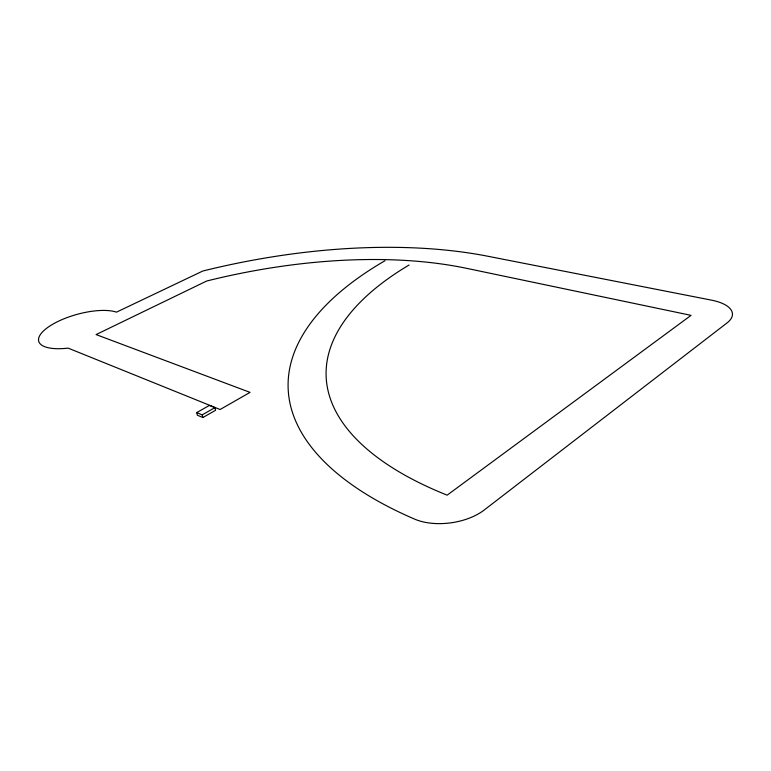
<?xml version="1.0" encoding="UTF-8"?>
<svg xmlns="http://www.w3.org/2000/svg" width="771" height="771" viewBox="0 0 771 771"><rect width="100%" height="100%" fill="white"/><g stroke="black" fill="none" stroke-linecap="round" stroke-linejoin="round"><path stroke-width="1.16" d="M202.869 417.535L215.572 410.278L214.916 407.637L209.413 405.411L196.711 412.591L197.386 415.232L202.869 417.535L202.195 414.875L196.711 412.591M202.195 414.875L214.916 407.637M409.073 265.012A407.281 175.489 -1.9 0 0 447.161 495.155L691.057 315.349L466.763 268.366A348.376 160.879 -13.6 0 0 206.695 281.02L96.076 334.575L250.045 392.381L220.082 409.517L68.108 348.116A43.87 15.709 -15.5 0 1 47.127 327.897A43.87 15.709 -15.5 0 1 116.488 312.149L202.802 271.016A392.506 182.929 -13.6 0 1 487.927 256.261L711.633 300.179A41.008 17.058 -2.7 0 1 727.082 322.895L484.275 509.968A48.371 26.908 -8.1 0 1 414.644 519.124A455.767 197.993 -1.7 0 1 384.989 260.723"/></g></svg>
